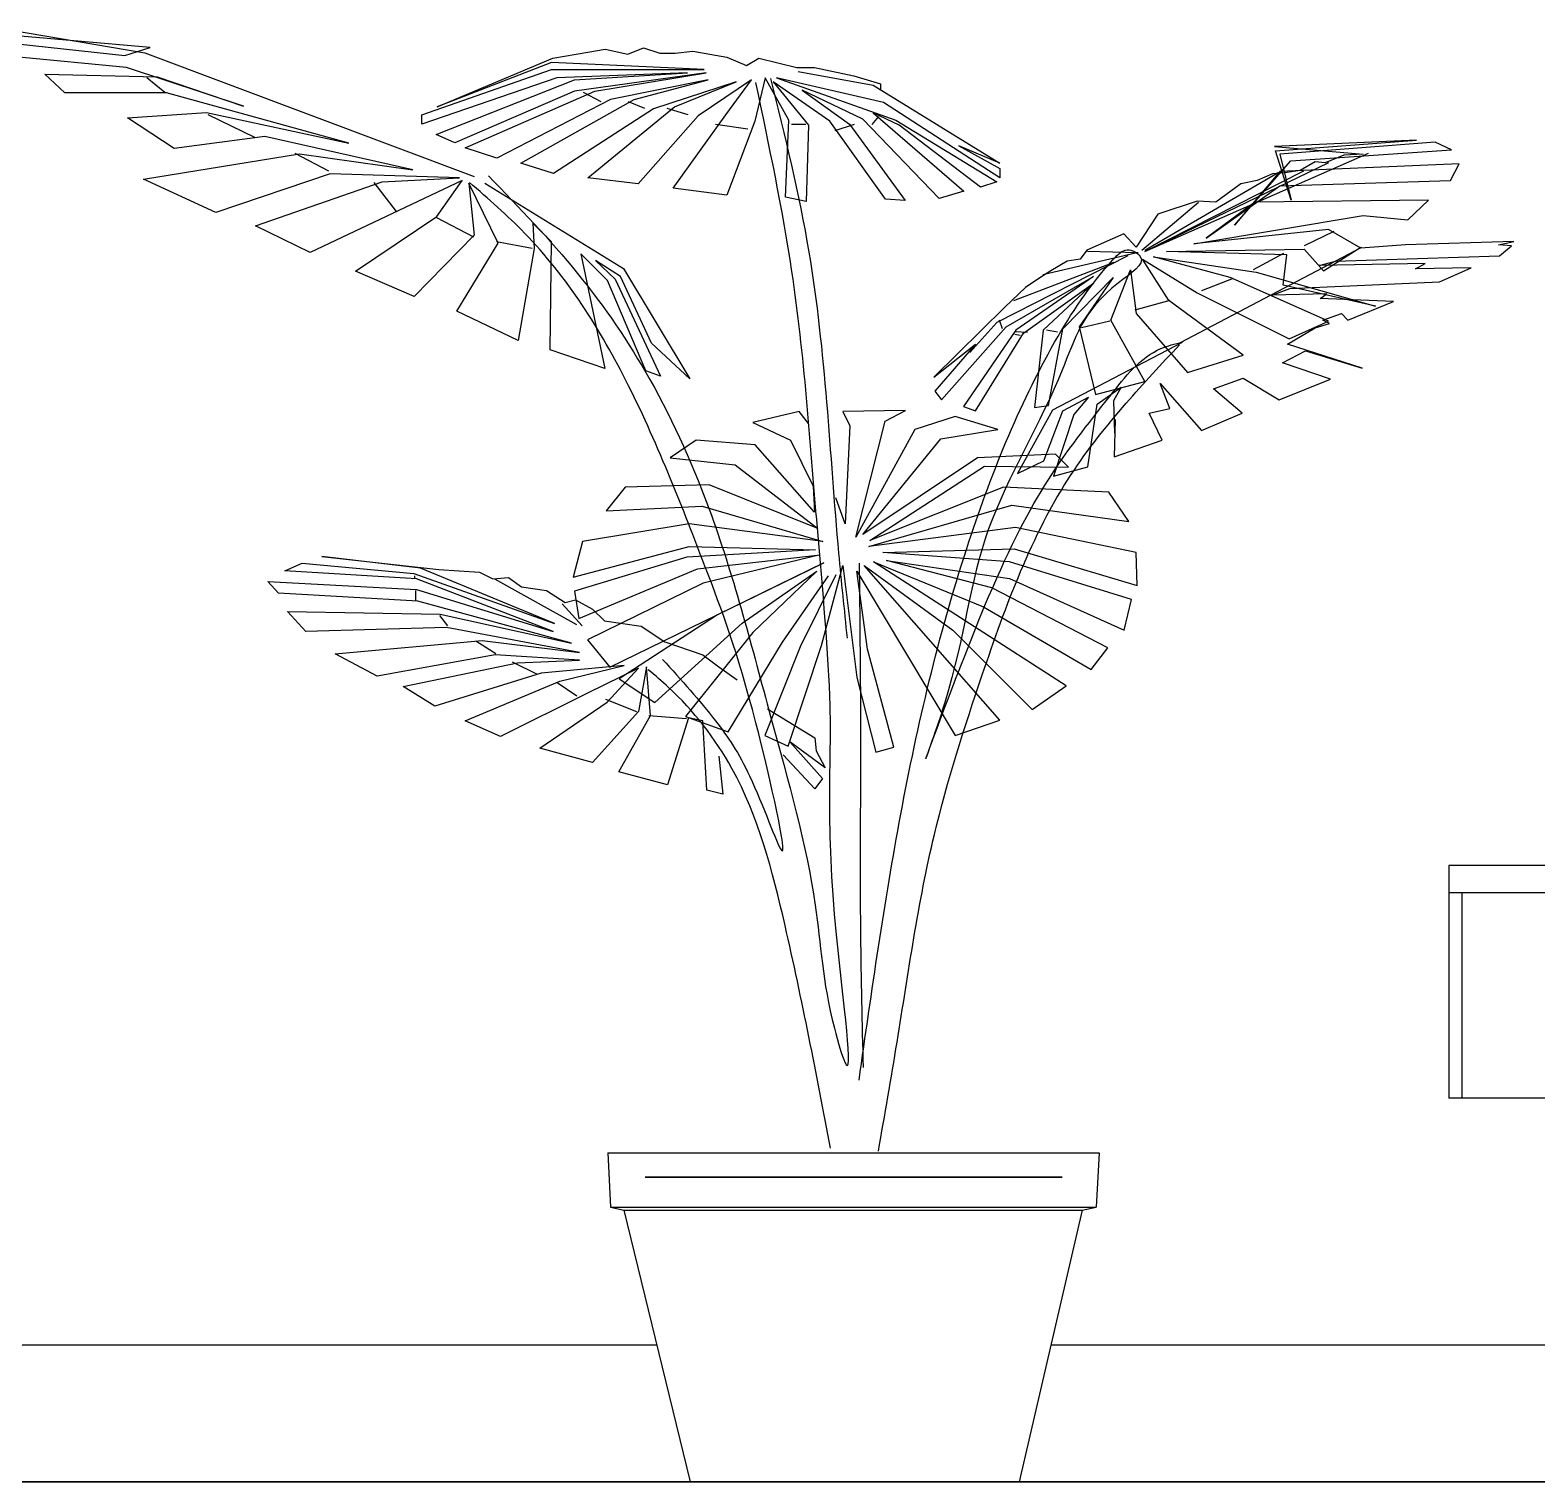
# Model space of a CAD drawing. Header units: inches. Extents: x 11.2 to 54.2, y 16.2 to 41.
# Drawn here: x 34.017 to 35.117, y 17.104 to 18.164 of the extents above; entities that cross this region are included whole.
import ezdxf

# ---------------------------------------------------------------- set-up
doc = ezdxf.new("R2010")
doc.units = ezdxf.units.IN
doc.header["$MEASUREMENT"] = 0
for name, color, linetype in [('02', 2, 'Continuous'), ('1', 1, 'Continuous'), ('4', 4, 'Continuous'), ('8', 8, 'Continuous')]:
    doc.layers.add(name, color=color, linetype=linetype)

msp = doc.modelspace()

# ---------------------------------------------------------------- hatches: boundary and pattern name
at = {"layer": '8'}
h = msp.add_hatch(dxfattribs=at)
h.set_pattern_fill('PLAST', color=256, scale=0.02, angle=90, style=0)
h.set_pattern_definition([(90, (53.0959, 65.49708), (-0.127, 8e-18), []), (90, (53.08002, 65.49708), (-0.127, 8e-18), []), (90, (53.06415, 65.49708), (-0.127, 8e-18), [])])
h.paths.add_polyline_path([(35.0522, 17.5339), (35.0522, 17.3839), (35.6522, 17.3839), (35.6522, 17.5339)])

# ---------------------------------------------------------------- linework, layer by layer
at = {"layer": '02'}
for p, q in [((34.0032, 18.1636, -0.8191), (34.1006, 18.1471, -0.8191)), ((34.1043, 18.151, -0.8191), (34.0041, 18.1597, -0.8191)), ((33.9963, 18.1549, -0.8191), (34.086, 18.1451, -0.8191)), ((34.086, 18.1451, -0.8191), (34.1043, 18.151, -0.8191)), ((34.1006, 18.1471, -0.8191), (34.3409, 18.0567, -0.8191)), ((34.3982, 18.1431, -0.8191), (34.4238, 18.1476, -0.8191)), ((34.4238, 18.1476, -0.8191), (34.4366, 18.1498, -0.8191)), ((34.4366, 18.1498, -0.8191), (34.4531, 18.1461, -0.8191)), ((34.4531, 18.1461, -0.8191), (34.4644, 18.1506, -0.8191)), ((34.4644, 18.1506, -0.8191), (34.4764, 18.1468, -0.8191)), ((34.4877, 18.1468, -0.8191), (34.5005, 18.1483, -0.8191)), ((34.5005, 18.1483, -0.8191), (34.5253, 18.1438, -0.8191)), ((34.087, 18.1364, -0.8191), (34.0061, 18.1442, -0.8191)), ((34.1726, 18.1082, -0.8191), (34.087, 18.1364, -0.8191)), ((34.3139, 18.1077, -0.8191), (34.3982, 18.1431, -0.8191)), ((34.3974, 18.1401, -0.8191), (34.3139, 18.1077, -0.8191)), ((34.5088, 18.1348, -0.8191), (34.3974, 18.1401, -0.8191)), ((34.4764, 18.1468, -0.8191), (34.4877, 18.1468, -0.8191)), ((34.5253, 18.1438, -0.8191), (34.5396, 18.1378, -0.8191)), ((34.5396, 18.1378, -0.8191), (34.5487, 18.1431, -0.8191)), ((34.5487, 18.1431, -0.8191), (34.5765, 18.1363, -0.8191)), ((34.5765, 18.1363, -0.8191), (34.5893, 18.1363, -0.8191)), ((34.5893, 18.1363, -0.8191), (34.6179, 18.1303, -0.8191)), ((34.0275, 18.1315, -0.8191), (34.1094, 18.1296, -0.8191)), ((34.0421, 18.1179, -0.8191), (34.0275, 18.1315, -0.8191)), ((34.115, 18.1182, -0.8191), (34.102, 18.1288, -0.8191)), ((34.1094, 18.1296, -0.8191), (34.1726, 18.1082, -0.8191)), ((34.3026, 18.1017, -0.8191), (34.3974, 18.1348, -0.8191)), ((34.4012, 18.1288, -0.8191), (34.3026, 18.0949, -0.8191)), ((34.3132, 18.0874, -0.8191), (34.414, 18.1273, -0.8191)), ((34.3974, 18.1348, -0.8191), (34.5088, 18.1348, -0.8191)), ((34.4967, 18.1325, -0.8191), (34.4012, 18.1288, -0.8191)), ((34.414, 18.1273, -0.8191), (34.4967, 18.1325, -0.8191)), ((34.5103, 18.1325, -0.8191), (34.414, 18.119, -0.8191)), ((34.429, 18.119, -0.8191), (34.5103, 18.1325, -0.8191)), ((34.5118, 18.1273, -0.8191), (34.4403, 18.113, -0.8191)), ((34.4576, 18.113, -0.8191), (34.5118, 18.1273, -0.8191)), ((34.5321, 18.1258, -0.8191), (34.4719, 18.1062, -0.8191)), ((34.487, 18.1077, -0.8191), (34.5321, 18.1258, -0.8191)), ((34.5434, 18.1273, -0.8191), (34.5043, 18.101, -0.8191)), ((34.5246, 18.1017, -0.8191), (34.5434, 18.1273, -0.8191)), ((34.5532, 18.1288, -0.8191), (34.5457, 18.0972, -0.8191)), ((34.5705, 18.098, -0.8191), (34.5532, 18.1288, -0.8191)), ((34.5592, 18.1258, -0.8191), (34.5848, 18.0942, -0.8191)), ((34.6006, 18.0972, -0.8191), (34.5592, 18.1258, -0.8191)), ((34.5615, 18.1288, -0.8191), (34.6487, 18.098, -0.8191)), ((34.6397, 18.1107, -0.8191), (34.5615, 18.1288, -0.8191)), ((34.5773, 18.1333, -0.8191), (34.6322, 18.1235, -0.8191)), ((34.6179, 18.1303, -0.8191), (34.6375, 18.1243, -0.8191)), ((34.1162, 18.1179, -0.8191), (34.0421, 18.1179, -0.8191)), ((34.2494, 18.081, -0.8191), (34.1162, 18.1179, -0.8191)), ((34.414, 18.119, -0.8191), (34.3267, 18.0814, -0.8191)), ((34.3342, 18.0777, -0.8191), (34.429, 18.119, -0.8191)), ((34.4336, 18.1112, -0.8191), (34.4207, 18.1182, -0.8191)), ((34.5803, 18.1198, -0.8191), (34.6149, 18.0949, -0.8191)), ((34.6247, 18.0987, -0.8191), (34.5803, 18.1198, -0.8191)), ((34.6322, 18.1235, -0.8191), (34.7247, 18.0664, -0.8191)), ((34.6375, 18.1243, -0.8191), (34.6375, 18.1198, -0.8191)), ((34.0878, 18.0995, -0.8191), (34.1454, 18.1034, -0.8191)), ((34.1454, 18.1034, -0.8191), (34.2494, 18.081, -0.8191)), ((34.4403, 18.113, -0.8191), (34.3575, 18.0701, -0.8191)), ((34.3749, 18.0664, -0.8191), (34.4576, 18.113, -0.8191)), ((34.4719, 18.1062, -0.8191), (34.3989, 18.0589, -0.8191)), ((34.4238, 18.0558, -0.8191), (34.487, 18.1077, -0.8191)), ((34.4654, 18.1065, -0.8191), (34.4536, 18.1112, -0.8191)), ((34.4971, 18.1018, -0.8191), (34.4818, 18.1065, -0.8191)), ((34.6322, 18.1032, -0.8191), (34.6984, 18.0461, -0.8191)), ((34.651, 18.0942, -0.8191), (34.6322, 18.1032, -0.8191)), ((34.7247, 18.0558, -0.8191), (34.6397, 18.1107, -0.8191)), ((34.1218, 18.0771, -0.8191), (34.0878, 18.0995, -0.8191)), ((34.1808, 18.0853, -0.8191), (34.1467, 18.1018, -0.8191)), ((34.3026, 18.0949, -0.8191), (34.3026, 18.1017, -0.8191)), ((34.5043, 18.101, -0.8191), (34.4606, 18.0513, -0.8191)), ((34.4862, 18.0483, -0.8191), (34.5246, 18.1017, -0.8191)), ((34.5406, 18.0912, -0.8191), (34.5171, 18.0947, -0.8191)), ((34.5457, 18.0972, -0.8191), (34.5253, 18.0431, -0.8191)), ((34.5682, 18.0416, -0.8191), (34.5705, 18.098, -0.8191)), ((34.583, 18.0947, -0.8191), (34.5724, 18.0947, -0.8191)), ((34.5848, 18.0942, -0.8191), (34.5833, 18.0386, -0.8191)), ((34.6412, 18.0401, -0.8191), (34.6006, 18.0972, -0.8191)), ((34.6183, 18.0947, -0.8191), (34.6041, 18.09, -0.8191)), ((34.6149, 18.0949, -0.8191), (34.6555, 18.0393, -0.8191)), ((34.6803, 18.0408, -0.8191), (34.6247, 18.0987, -0.8191)), ((34.6359, 18.1006, -0.8191), (34.6312, 18.0947, -0.8191)), ((34.6487, 18.098, -0.8191), (34.7225, 18.0528, -0.8191)), ((34.7104, 18.0491, -0.8191), (34.651, 18.0942, -0.8191)), ((34.1882, 18.0859, -0.8191), (34.1218, 18.0771, -0.8191)), ((34.2961, 18.0616, -0.8191), (34.1882, 18.0859, -0.8191)), ((34.3267, 18.0814, -0.8191), (34.3132, 18.0874, -0.8191)), ((35.0287, 18.0834, -0.8191), (34.925, 18.0786, -0.8191)), ((34.9258, 18.0754, -0.8191), (35.0287, 18.0834, -0.8191)), ((35.0423, 18.0818, -0.8191), (34.929, 18.0731, -0.8191)), ((35.0543, 18.0762, -0.8191), (35.0423, 18.0818, -0.8191)), ((34.0996, 18.0548, -0.8191), (34.2134, 18.0732, -0.8191)), ((34.2349, 18.0607, -0.8191), (34.2102, 18.0736, -0.8191)), ((34.2134, 18.0732, -0.8191), (34.2961, 18.0616, -0.8191)), ((34.3575, 18.0701, -0.8191), (34.3342, 18.0777, -0.8191)), ((34.6946, 18.0792, -0.8191), (34.7247, 18.0626, -0.8191)), ((34.7247, 18.0664, -0.8191), (34.6946, 18.0792, -0.8191)), ((34.8304, 18.002, -0.8191), (34.9938, 18.0738, -0.8191)), ((34.925, 18.0786, -0.8191), (34.9899, 18.0731, -0.8191)), ((34.9373, 18.0396, -0.8191), (34.9258, 18.0754, -0.8191)), ((34.929, 18.0731, -0.8191), (34.9373, 18.0396, -0.8191)), ((34.937, 18.0683, -0.8191), (35.0543, 18.0762, -0.8191)), ((34.9756, 18.0723, -0.8191), (34.962, 18.0667, -0.8191)), ((34.9899, 18.0731, -0.8191), (34.9756, 18.0723, -0.8191)), ((34.3989, 18.0589, -0.8191), (34.3749, 18.0664, -0.8191)), ((34.7247, 18.0626, -0.8191), (34.7247, 18.0558, -0.8191)), ((34.8304, 18.002, -0.8191), (34.9648, 18.0671, -0.8191)), ((34.8304, 18.0029, -0.8191), (34.9277, 18.0596, -0.8191)), ((34.8313, 18.0025, -0.8191), (34.9465, 18.0609, -0.8191)), ((34.8958, 18.0212, -0.8191), (34.937, 18.0683, -0.8191)), ((34.929, 18.0603, -0.8191), (34.8958, 18.0212, -0.8191)), ((34.9325, 18.0595, -0.8191), (34.9237, 18.0587, -0.8191)), ((35.0598, 18.0659, -0.8191), (34.929, 18.0603, -0.8191)), ((34.9437, 18.0611, -0.8191), (34.9325, 18.0595, -0.8191)), ((34.9548, 18.0675, -0.8191), (34.9437, 18.0611, -0.8191)), ((34.962, 18.0667, -0.8191), (34.9548, 18.0675, -0.8191)), ((35.0535, 18.0539, -0.8191), (35.0598, 18.0659, -0.8191)), ((34.1522, 18.0305, -0.8191), (34.0996, 18.0548, -0.8191)), ((34.2358, 18.0586, -0.8191), (34.1522, 18.0305, -0.8191)), ((34.1813, 18.0207, -0.8191), (34.2737, 18.0528, -0.8191)), ((34.3321, 18.0538, -0.8191), (34.2212, 18.0013, -0.8191)), ((34.3302, 18.0557, -0.8191), (34.2358, 18.0586, -0.8191)), ((34.2843, 18.0313, -0.8191), (34.2678, 18.0524, -0.8191)), ((34.2737, 18.0528, -0.8191), (34.3302, 18.0557, -0.8191)), ((34.3136, 18.0275, -0.8191), (34.3321, 18.0538, -0.8191)), ((34.337, 18.0518, -0.8191), (34.3409, 18.0139, -0.8191)), ((34.3584, 18.0081, -0.8191), (34.337, 18.0518, -0.8191)), ((34.3486, 18.0518, -0.8191), (34.4498, 17.9896, -0.8191)), ((34.4606, 18.0513, -0.8191), (34.4238, 18.0558, -0.8191)), ((34.5253, 18.0431, -0.8191), (34.4862, 18.0483, -0.8191)), ((34.7225, 18.0528, -0.8191), (34.7104, 18.0491, -0.8191)), ((34.8751, 18.0117, -0.8191), (34.929, 18.0499, -0.8191)), ((34.9006, 18.0515, -0.8191), (34.8822, 18.038, -0.8191)), ((34.9125, 18.0539, -0.8191), (34.9006, 18.0515, -0.8191)), ((34.9237, 18.0587, -0.8191), (34.9125, 18.0539, -0.8191)), ((34.929, 18.0499, -0.8191), (35.0535, 18.0539, -0.8191)), ((34.5833, 18.0386, -0.8191), (34.5682, 18.0416, -0.8191)), ((34.6555, 18.0393, -0.8191), (34.6412, 18.0401, -0.8191)), ((34.6984, 18.0461, -0.8191), (34.6803, 18.0408, -0.8191)), ((34.8282, 18.0029, -0.8191), (34.8697, 18.0381, -0.8191)), ((34.8687, 18.0388, -0.8191), (34.84, 18.0292, -0.8191)), ((34.8822, 18.038, -0.8191), (34.8687, 18.0388, -0.8191)), ((34.9107, 18.038, -0.8191), (34.8751, 18.0117, -0.8191)), ((35.0375, 18.0396, -0.8191), (34.9107, 18.038, -0.8191)), ((35.0223, 18.0252, -0.8191), (35.0375, 18.0396, -0.8191)), ((34.2543, 17.9877, -0.8191), (34.3136, 18.0275, -0.8191)), ((34.3407, 18.0125, -0.8191), (34.3137, 18.0266, -0.8191)), ((34.84, 18.0292, -0.8191), (34.824, 18.0053, -0.8191)), ((34.8663, 18.0077, -0.8191), (34.9899, 18.0284, -0.8191)), ((34.9899, 18.0284, -0.8191), (35.0223, 18.0252, -0.8191)), ((34.2212, 18.0013, -0.8191), (34.1813, 18.0207, -0.8191)), ((34.3836, 18.0227, -0.8191), (34.3846, 18.0042, -0.8191)), ((34.3973, 18.0091, -0.8191), (34.3836, 18.0227, -0.8191)), ((34.9644, 18.018, -0.8191), (34.8663, 18.0077, -0.8191)), ((34.9684, 18.0165, -0.8191), (34.9468, 18.0061, -0.8191)), ((34.988, 18.0045, -0.8191), (34.9644, 18.018, -0.8191)), ((34.3409, 18.0139, -0.8191), (34.2971, 17.9692, -0.8191)), ((34.3282, 17.9585, -0.8191), (34.3584, 18.0081, -0.8191)), ((34.3831, 18.0043, -0.8191), (34.3572, 18.009, -0.8191)), ((34.3846, 18.0042, -0.8191), (34.3729, 17.9371, -0.8191)), ((34.3963, 17.9303, -0.8191), (34.3973, 18.0091, -0.8191)), ((34.8152, 18.0149, -0.8191), (34.7881, 18.0029, -0.8191)), ((34.824, 18.0053, -0.8191), (34.8152, 18.0149, -0.8191)), ((34.8565, 17.9357, -0.8191), (34.9887, 18.0052, -0.8191)), ((34.9609, 17.9878, -0.8191), (34.988, 18.0053, -0.8191)), ((35.0208, 18.0069, -0.8191), (34.988, 18.0045, -0.8191)), ((35.0997, 18.0093, -0.8191), (35.0208, 18.0069, -0.8191)), ((35.0886, 18.0069, -0.8191), (35.0997, 18.0093, -0.8191)), ((35.0981, 18.0061, -0.8191), (35.0886, 18.0069, -0.8191)), ((35.0894, 17.9989, -0.8191), (35.0981, 18.0061, -0.8191)), ((34.4187, 18.0003, -0.8191), (34.4362, 17.9167, -0.8191)), ((34.4381, 17.9809, -0.8191), (34.4187, 18.0003, -0.8191)), ((34.4294, 17.9955, -0.8191), (34.4439, 17.9819, -0.8191)), ((34.4478, 17.9838, -0.8191), (34.4294, 17.9955, -0.8191)), ((34.8179, 17.9989, -0.8191), (34.7224, 17.9503, -0.8191)), ((34.8077, 17.994, -0.8191), (34.7345, 17.9659, -0.8191)), ((34.8237, 18.0007, -0.8191), (34.7559, 17.9851, -0.8191)), ((34.7737, 17.9949, -0.8191), (34.7618, 17.9878, -0.8191)), ((34.7833, 17.9965, -0.8191), (34.7737, 17.9949, -0.8191)), ((34.7881, 18.0029, -0.8191), (34.7833, 17.9965, -0.8191)), ((34.8255, 18.0011, -0.8191), (34.7885, 18.002, -0.8191)), ((34.8288, 17.9965, -0.8191), (34.8687, 17.9718, -0.8191)), ((34.8479, 17.9662, -0.8191), (34.8288, 17.9965, -0.8191)), ((34.8368, 17.9981, -0.8191), (34.9117, 17.987, -0.8191)), ((34.8926, 17.983, -0.8191), (34.8368, 17.9981, -0.8191)), ((34.8463, 18.0021, -0.8191), (34.9468, 18.0037, -0.8191)), ((34.9341, 17.9997, -0.8191), (34.8463, 18.0021, -0.8191)), ((34.9317, 18.0005, -0.8191), (34.9094, 17.9886, -0.8191)), ((34.9314, 17.9774, -0.8191), (34.9341, 17.9997, -0.8191)), ((34.9468, 18.0037, -0.8191), (34.9609, 17.9878, -0.8191)), ((34.9577, 17.9917, -0.8191), (34.9697, 17.9949, -0.8191)), ((35.0351, 17.9933, -0.8191), (34.9577, 17.9917, -0.8191)), ((34.9697, 17.9949, -0.8191), (35.0894, 17.9989, -0.8191)), ((35.0279, 17.9893, -0.8191), (35.0351, 17.9933, -0.8191)), ((34.2971, 17.9692, -0.8191), (34.2543, 17.9877, -0.8191)), ((34.4702, 17.9352, -0.8191), (34.4478, 17.9838, -0.8191)), ((34.4498, 17.9896, -0.8191), (34.4984, 17.909, -0.8191)), ((34.7291, 17.9471, -0.8191), (34.7929, 17.9838, -0.8191)), ((34.7929, 17.9838, -0.8191), (34.7363, 17.9447, -0.8191)), ((34.753, 17.9822, -0.8191), (34.7434, 17.9758, -0.8191)), ((34.7618, 17.9878, -0.8191), (34.753, 17.9822, -0.8191)), ((34.7706, 17.9455, -0.8191), (34.8073, 17.983, -0.8191)), ((34.8073, 17.983, -0.8191), (34.7825, 17.9471, -0.8191)), ((34.8057, 17.9519, -0.8191), (34.82, 17.9886, -0.8191)), ((34.82, 17.9886, -0.8191), (34.824, 17.9567, -0.8191)), ((34.895, 17.9822, -0.8191), (34.8719, 17.9734, -0.8191)), ((34.9644, 17.9511, -0.8191), (34.8926, 17.983, -0.8191)), ((34.9117, 17.987, -0.8191), (34.9987, 17.9622, -0.8191)), ((35.0686, 17.9901, -0.8191), (35.0279, 17.9893, -0.8191)), ((35.0455, 17.9798, -0.8191), (35.0686, 17.9901, -0.8191)), ((34.4663, 17.9148, -0.8191), (34.4381, 17.9809, -0.8191)), ((34.4439, 17.9819, -0.8191), (34.477, 17.9109, -0.8191)), ((34.7434, 17.9758, -0.8191), (34.7283, 17.9614, -0.8191)), ((34.7418, 17.9423, -0.8191), (34.7929, 17.979, -0.8191)), ((34.7929, 17.979, -0.8191), (34.7562, 17.9447, -0.8191)), ((34.8687, 17.9718, -0.8191), (34.9357, 17.9383, -0.8191)), ((34.9234, 17.9702, -0.8191), (34.9362, 17.975, -0.8191)), ((34.9633, 17.971, -0.8191), (34.9234, 17.9702, -0.8191)), ((34.9987, 17.9622, -0.8191), (34.9314, 17.9774, -0.8191)), ((34.9362, 17.975, -0.8191), (35.0455, 17.9798, -0.8191)), ((34.9585, 17.9678, -0.8191), (34.9633, 17.971, -0.8191)), ((34.7283, 17.9614, -0.8191), (34.6764, 17.9104, -0.8191)), ((34.8487, 17.9662, -0.8191), (34.8232, 17.9591, -0.8191)), ((34.9022, 17.9264, -0.8191), (34.8479, 17.9662, -0.8191)), ((35.012, 17.9654, -0.8191), (34.9585, 17.9678, -0.8191)), ((34.9785, 17.9519, -0.8191), (35.012, 17.9654, -0.8191)), ((34.3729, 17.9371, -0.8191), (34.3282, 17.9585, -0.8191)), ((34.7224, 17.9503, -0.8191), (34.7028, 17.9284, -0.8191)), ((34.7242, 17.9521, -0.8191), (34.7264, 17.9458, -0.8191)), ((34.8049, 17.9511, -0.8191), (34.7841, 17.9463, -0.8191)), ((34.8304, 17.9072, -0.8191), (34.8057, 17.9519, -0.8191)), ((34.824, 17.9567, -0.8191), (34.8615, 17.9136, -0.8191)), ((34.9357, 17.9383, -0.8191), (34.9644, 17.9511, -0.8191)), ((34.9548, 17.9463, -0.8191), (34.9652, 17.9495, -0.8191)), ((34.9604, 17.9519, -0.8191), (34.974, 17.9567, -0.8191)), ((34.9652, 17.9495, -0.8191), (34.9604, 17.9519, -0.8191)), ((34.974, 17.9567, -0.8191), (34.9785, 17.9519, -0.8191)), ((34.682, 17.8937, -0.8191), (34.7291, 17.9471, -0.8191)), ((34.7363, 17.9447, -0.8191), (34.698, 17.8889, -0.8191)), ((34.7067, 17.8857, -0.8191), (34.7418, 17.9423, -0.8191)), ((34.7394, 17.9407, -0.8191), (34.7355, 17.9415, -0.8191)), ((34.7358, 17.9436, -0.8191), (34.7447, 17.9431, -0.8191)), ((34.7562, 17.9447, -0.8191), (34.7498, 17.8881, -0.8191)), ((34.7666, 17.9431, -0.8191), (34.7586, 17.9447, -0.8191)), ((34.7602, 17.8897, -0.8191), (34.7706, 17.9455, -0.8191)), ((34.7825, 17.9471, -0.8191), (34.7945, 17.8977, -0.8191)), ((34.9346, 17.9343, -0.8191), (34.9548, 17.9463, -0.8191)), ((34.4362, 17.9167, -0.8191), (34.3963, 17.9303, -0.8191)), ((34.4984, 17.909, -0.8191), (34.4702, 17.9352, -0.8191)), ((34.6764, 17.9104, -0.8191), (34.7067, 17.9343, -0.8191)), ((34.7067, 17.9343, -0.8191), (34.6772, 17.9001, -0.8191)), ((34.8577, 17.9357, -0.8191), (34.7631, 17.8862, -0.8191)), ((34.9309, 17.9208, -0.8191), (34.9476, 17.9296, -0.8191)), ((34.9891, 17.9168, -0.8191), (34.9346, 17.9343, -0.8191)), ((34.9476, 17.9296, -0.8191), (34.9891, 17.9168, -0.8191)), ((34.8615, 17.9136, -0.8191), (34.9022, 17.9264, -0.8191)), ((34.966, 17.9088, -0.8191), (34.9309, 17.9208, -0.8191)), ((34.477, 17.9109, -0.8191), (34.4663, 17.9148, -0.8191)), ((34.7945, 17.8977, -0.8191), (34.8304, 17.9072, -0.8191)), ((34.8416, 17.9056, -0.8191), (34.8719, 17.8714, -0.8191)), ((34.8487, 17.8873, -0.8191), (34.8416, 17.9056, -0.8191)), ((34.8806, 17.9017, -0.8191), (34.9022, 17.9096, -0.8191)), ((34.9022, 17.9096, -0.8191), (34.9285, 17.8937, -0.8191)), ((34.9285, 17.8937, -0.8191), (34.966, 17.9088, -0.8191)), ((34.6772, 17.9001, -0.8191), (34.682, 17.8937, -0.8191)), ((34.7706, 17.8856, -0.8191), (34.7894, 17.8956, -0.8191)), ((34.7894, 17.8956, -0.8191), (34.7787, 17.8831, -0.8191)), ((34.7957, 17.8906, -0.8191), (34.8132, 17.9031, -0.8191)), ((34.8132, 17.9031, -0.8191), (34.8076, 17.8931, -0.8191)), ((34.9014, 17.8841, -0.8191), (34.8806, 17.9017, -0.8191)), ((34.578, 17.8851, -0.8191), (34.5443, 17.8773, -0.8191)), ((34.5849, 17.8765, -0.8191), (34.578, 17.8851, -0.8191)), ((34.6557, 17.8859, -0.8191), (34.6099, 17.8851, -0.8191)), ((34.6099, 17.8851, -0.8191), (34.6151, 17.8747, -0.8191)), ((34.641, 17.8782, -0.8191), (34.6557, 17.8859, -0.8191)), ((34.698, 17.8889, -0.8191), (34.7067, 17.8857, -0.8191)), ((34.7631, 17.8862, -0.8191), (34.7374, 17.8399, -0.8191)), ((34.7498, 17.8881, -0.8191), (34.7602, 17.8897, -0.8191)), ((34.7568, 17.8493, -0.8191), (34.7706, 17.8856, -0.8191)), ((34.7787, 17.8831, -0.8191), (34.7637, 17.838, -0.8191)), ((34.7888, 17.8449, -0.8191), (34.7957, 17.8906, -0.8191)), ((34.8076, 17.8931, -0.8191), (34.8082, 17.8693, -0.8191)), ((34.8336, 17.8841, -0.8191), (34.8487, 17.8873, -0.8191)), ((34.8431, 17.8642, -0.8191), (34.8336, 17.8841, -0.8191)), ((34.8719, 17.8714, -0.8191), (34.9014, 17.8841, -0.8191)), ((34.5443, 17.8773, -0.8191), (34.5719, 17.8644, -0.8191)), ((34.6151, 17.8747, -0.8191), (34.6117, 17.8031, -0.8191)), ((34.6194, 17.7936, -0.8191), (34.641, 17.8782, -0.8191)), ((34.6626, 17.8721, -0.8191), (34.6194, 17.7936, -0.8191)), ((34.6919, 17.8816, -0.8191), (34.6626, 17.8721, -0.8191)), ((34.6816, 17.8652, -0.8191), (34.723, 17.8721, -0.8191)), ((34.723, 17.8721, -0.8191), (34.6919, 17.8816, -0.8191)), ((34.8088, 17.8793, -0.8191), (34.808, 17.8522, -0.8191)), ((34.5029, 17.8644, -0.8191), (34.4839, 17.8514, -0.8191)), ((34.5461, 17.8609, -0.8191), (34.5029, 17.8644, -0.8191)), ((34.5892, 17.8118, -0.8191), (34.5461, 17.8609, -0.8191)), ((34.5719, 17.8644, -0.8191), (34.5883, 17.8307, -0.8191)), ((34.6246, 17.7954, -0.8191), (34.6816, 17.8652, -0.8191)), ((34.808, 17.8522, -0.8191), (34.8431, 17.8642, -0.8191)), ((34.4839, 17.8514, -0.8191), (34.5314, 17.8463, -0.8191)), ((34.7083, 17.8514, -0.8191), (34.6246, 17.7954, -0.8191)), ((34.7653, 17.854, -0.8191), (34.7083, 17.8514, -0.8191)), ((34.7748, 17.8445, -0.8191), (34.7653, 17.854, -0.8191)), ((34.5314, 17.8463, -0.8191), (34.5918, 17.7997, -0.8191)), ((34.6298, 17.7911, -0.8191), (34.7135, 17.8454, -0.8191)), ((34.7135, 17.8454, -0.8191), (34.7748, 17.8445, -0.8191)), ((34.7374, 17.8399, -0.8191), (34.7568, 17.8493, -0.8191)), ((34.7637, 17.838, -0.8191), (34.7888, 17.8449, -0.8191)), ((34.4511, 17.8299, -0.8191), (34.4373, 17.8126, -0.8191)), ((34.5124, 17.8316, -0.8191), (34.4511, 17.8299, -0.8191)), ((34.5918, 17.7997, -0.8191), (34.5124, 17.8316, -0.8191)), ((34.5883, 17.8307, -0.8191), (34.5892, 17.8118, -0.8191)), ((34.7273, 17.8299, -0.8191), (34.6298, 17.7911, -0.8191)), ((34.8042, 17.8264, -0.8191), (34.7273, 17.8299, -0.8191)), ((34.6117, 17.8031, -0.8191), (34.6048, 17.8221, -0.8191)), ((34.8188, 17.8049, -0.8191), (34.8042, 17.8264, -0.8191)), ((34.4373, 17.8126, -0.8191), (34.5072, 17.8161, -0.8191)), ((34.5072, 17.8161, -0.8191), (34.5953, 17.7902, -0.8191)), ((34.6289, 17.7867, -0.8191), (34.7334, 17.8169, -0.8191)), ((34.7334, 17.8169, -0.8191), (34.8188, 17.8049, -0.8191)), ((34.4977, 17.8031, -0.8191), (34.42, 17.7902, -0.8191)), ((34.5953, 17.7902, -0.8191), (34.4977, 17.8031, -0.8191)), ((34.736, 17.8005, -0.8191), (34.6289, 17.7867, -0.8191)), ((34.824, 17.7824, -0.8191), (34.736, 17.8005, -0.8191)), ((34.42, 17.7902, -0.8191), (34.4131, 17.7643, -0.8191)), ((34.4131, 17.7643, -0.8191), (34.4977, 17.7867, -0.8191)), ((34.5901, 17.7842, -0.8191), (34.496, 17.779, -0.8191)), ((34.4977, 17.7867, -0.8191), (34.5901, 17.7842, -0.8191)), ((34.6393, 17.7824, -0.8191), (34.7351, 17.785, -0.8191)), ((34.7351, 17.785, -0.8191), (34.8249, 17.7583, -0.8191)), ((34.2028, 17.7689, -0.8191), (34.2153, 17.7746, -0.8191)), ((34.2153, 17.7746, -0.8191), (34.2968, 17.7669, -0.8191)), ((34.2297, 17.7794, -0.8191), (34.3151, 17.7698, -0.8191)), ((34.3016, 17.7708, -0.8191), (34.2297, 17.7794, -0.8191)), ((34.496, 17.779, -0.8191), (34.414, 17.754, -0.8191)), ((34.4399, 17.6987, -0.8191), (34.5961, 17.7747, -0.8191)), ((34.5038, 17.7703, -0.8191), (34.5935, 17.7807, -0.8191)), ((34.5935, 17.7807, -0.8191), (34.5081, 17.76, -0.8191)), ((34.5961, 17.7747, -0.8191), (34.5184, 17.7367, -0.8191)), ((34.7731, 17.6849, -0.8191), (34.6324, 17.7755, -0.8191)), ((34.6324, 17.7755, -0.8191), (34.7127, 17.7427, -0.8191)), ((34.7316, 17.7755, -0.8191), (34.6393, 17.7824, -0.8191)), ((34.6419, 17.7764, -0.8191), (34.7316, 17.7634, -0.8191)), ((34.7187, 17.7565, -0.8191), (34.6419, 17.7764, -0.8191)), ((34.8206, 17.7479, -0.8191), (34.7316, 17.7755, -0.8191)), ((34.8249, 17.7583, -0.8191), (34.824, 17.7824, -0.8191)), ((34.2987, 17.7631, -0.8191), (34.2028, 17.7689, -0.8191)), ((34.2968, 17.7669, -0.8191), (34.3995, 17.7305, -0.8191)), ((34.2975, 17.7637, -0.8191), (34.2975, 17.7652, -0.8191)), ((34.3985, 17.7247, -0.8191), (34.2987, 17.7631, -0.8191)), ((34.3995, 17.7305, -0.8191), (34.3016, 17.7708, -0.8191)), ((34.3151, 17.7698, -0.8191), (34.3448, 17.7679, -0.8191)), ((34.3448, 17.7679, -0.8191), (34.3544, 17.7631, -0.8191)), ((34.3544, 17.7631, -0.8191), (34.3659, 17.7641, -0.8191)), ((34.4158, 17.7296, -0.8191), (34.3559, 17.7629, -0.8191)), ((34.3659, 17.7641, -0.8191), (34.3755, 17.7573, -0.8191)), ((34.4174, 17.7341, -0.8191), (34.5038, 17.7703, -0.8191)), ((34.5366, 17.7307, -0.8191), (34.5909, 17.7686, -0.8191)), ((34.5909, 17.7686, -0.8191), (34.5443, 17.7238, -0.8191)), ((34.5659, 17.7169, -0.8191), (34.5996, 17.7652, -0.8191)), ((34.6048, 17.766, -0.8191), (34.5789, 17.7134, -0.8191)), ((34.5944, 17.7143, -0.8191), (34.6099, 17.7729, -0.8191)), ((34.6099, 17.7729, -0.8191), (34.6203, 17.691, -0.8191)), ((34.6203, 17.7686, -0.8191), (34.6919, 17.6487, -0.8191)), ((34.6281, 17.7117, -0.8191), (34.6203, 17.7686, -0.8191)), ((34.7247, 17.6599, -0.8191), (34.6255, 17.7729, -0.8191)), ((34.6255, 17.7729, -0.8191), (34.6902, 17.7255, -0.8191)), ((34.7316, 17.7634, -0.8191), (34.8154, 17.7255, -0.8191)), ((34.1903, 17.7612, -0.8191), (34.2987, 17.7554, -0.8191)), ((34.198, 17.7526, -0.8191), (34.1903, 17.7612, -0.8191)), ((34.2997, 17.7468, -0.8191), (34.198, 17.7526, -0.8191)), ((34.2982, 17.747, -0.8191), (34.2982, 17.7546, -0.8191)), ((34.2987, 17.7554, -0.8191), (34.3985, 17.7247, -0.8191)), ((34.3755, 17.7573, -0.8191), (34.3937, 17.7545, -0.8191)), ((34.3937, 17.7545, -0.8191), (34.4072, 17.7458, -0.8191)), ((34.414, 17.754, -0.8191), (34.4174, 17.7341, -0.8191)), ((34.5081, 17.76, -0.8191), (34.4235, 17.7186, -0.8191)), ((34.8033, 17.7126, -0.8191), (34.7187, 17.7565, -0.8191)), ((34.412, 17.7161, -0.8191), (34.2997, 17.7468, -0.8191)), ((34.4196, 17.7288, -0.8191), (34.4052, 17.7447, -0.8191)), ((34.4072, 17.7458, -0.8191), (34.4148, 17.7478, -0.8191)), ((34.4148, 17.7478, -0.8191), (34.4273, 17.741, -0.8191)), ((34.4273, 17.741, -0.8191), (34.436, 17.7324, -0.8191)), ((34.7127, 17.7427, -0.8191), (34.7912, 17.697, -0.8191)), ((34.8154, 17.7255, -0.8191), (34.8206, 17.7479, -0.8191)), ((34.2047, 17.7391, -0.8191), (34.316, 17.7372, -0.8191)), ((34.2181, 17.7247, -0.8191), (34.2047, 17.7391, -0.8191)), ((34.3217, 17.7288, -0.8191), (34.3157, 17.7364, -0.8191)), ((34.316, 17.7372, -0.8191), (34.412, 17.7161, -0.8191)), ((34.436, 17.7324, -0.8191), (34.4628, 17.7286, -0.8191)), ((34.5184, 17.7367, -0.8191), (34.4468, 17.6901, -0.8191)), ((34.4727, 17.6729, -0.8191), (34.5366, 17.7307, -0.8191)), ((34.3208, 17.7276, -0.8191), (34.2181, 17.7247, -0.8191)), ((34.2393, 17.7084, -0.8191), (34.3467, 17.718, -0.8191)), ((34.4177, 17.7094, -0.8191), (34.3208, 17.7276, -0.8191)), ((34.3467, 17.718, -0.8191), (34.4177, 17.7094, -0.8191)), ((34.4235, 17.7186, -0.8191), (34.4399, 17.6987, -0.8191)), ((34.4628, 17.7286, -0.8191), (34.4801, 17.7171, -0.8191)), ((34.5443, 17.7238, -0.8191), (34.4951, 17.6625, -0.8191)), ((34.6902, 17.7255, -0.8191), (34.7481, 17.6677, -0.8191)), ((34.27, 17.6921, -0.8191), (34.2393, 17.7084, -0.8191)), ((34.3563, 17.7075, -0.8191), (34.27, 17.6921, -0.8191)), ((34.3566, 17.7084, -0.8191), (34.3422, 17.7175, -0.8191)), ((34.4177, 17.7036, -0.8191), (34.3563, 17.7075, -0.8191)), ((34.4801, 17.7171, -0.8191), (34.5079, 17.7075, -0.8191)), ((34.5079, 17.7075, -0.8191), (34.5194, 17.6989, -0.8191)), ((34.5262, 17.6513, -0.8191), (34.5659, 17.7169, -0.8191)), ((34.5789, 17.7134, -0.8191), (34.553, 17.6487, -0.8191)), ((34.5702, 17.6409, -0.8191), (34.5944, 17.7143, -0.8191)), ((34.6471, 17.6401, -0.8191), (34.6281, 17.7117, -0.8191)), ((34.7912, 17.697, -0.8191), (34.8033, 17.7126, -0.8191)), ((34.2891, 17.6845, -0.8191), (34.3726, 17.7017, -0.8191)), ((34.387, 17.6932, -0.8191), (34.3688, 17.7023, -0.8191)), ((34.3726, 17.7017, -0.8191), (34.4177, 17.7036, -0.8191)), ((34.4503, 17.6998, -0.8191), (34.3899, 17.6941, -0.8191)), ((34.4033, 17.6883, -0.8191), (34.4503, 17.6998, -0.8191)), ((34.4609, 17.6979, -0.8191), (34.4235, 17.6797, -0.8191)), ((34.4379, 17.673, -0.8191), (34.4609, 17.6979, -0.8191)), ((34.4667, 17.6989, -0.8191), (34.4609, 17.6663, -0.8191)), ((34.4695, 17.6634, -0.8191), (34.4667, 17.6989, -0.8191)), ((34.5194, 17.6989, -0.8191), (34.5329, 17.6893, -0.8191)), ((34.3899, 17.6941, -0.8191), (34.3122, 17.6701, -0.8191)), ((34.3342, 17.6595, -0.8191), (34.4033, 17.6883, -0.8191)), ((34.4158, 17.6773, -0.8191), (34.4014, 17.6871, -0.8191)), ((34.4468, 17.6901, -0.8191), (34.4727, 17.6729, -0.8191)), ((34.6203, 17.691, -0.8191), (34.6341, 17.6366, -0.8191)), ((34.3122, 17.6701, -0.8191), (34.2891, 17.6845, -0.8191)), ((34.4235, 17.6797, -0.8191), (34.3602, 17.648, -0.8191)), ((34.4596, 17.6661, -0.8191), (34.4369, 17.6749, -0.8191)), ((34.7481, 17.6677, -0.8191), (34.7731, 17.6849, -0.8191)), ((34.3889, 17.6394, -0.8191), (34.4379, 17.673, -0.8191)), ((34.4609, 17.6663, -0.8191), (34.4273, 17.6289, -0.8191)), ((34.4465, 17.6221, -0.8191), (34.4695, 17.6634, -0.8191)), ((34.4958, 17.6609, -0.8191), (34.4684, 17.663, -0.8191)), ((34.5549, 17.6682, -0.8191), (34.5895, 17.6471, -0.8191)), ((34.3602, 17.648, -0.8191), (34.3342, 17.6595, -0.8191)), ((34.4974, 17.6615, -0.8191), (34.482, 17.6126, -0.8191)), ((34.4951, 17.6625, -0.8191), (34.5262, 17.6513, -0.8191)), ((34.5079, 17.6595, -0.8191), (34.4974, 17.6615, -0.8191)), ((34.5108, 17.6087, -0.8191), (34.5079, 17.6595, -0.8191)), ((34.6919, 17.6487, -0.8191), (34.7247, 17.6599, -0.8191)), ((34.553, 17.6487, -0.8191), (34.5702, 17.6409, -0.8191)), ((34.5712, 17.6442, -0.8191), (34.5952, 17.6173, -0.8191)), ((34.5972, 17.625, -0.8191), (34.5712, 17.6442, -0.8191)), ((34.5895, 17.6471, -0.8191), (34.5904, 17.6375, -0.8191)), ((34.4273, 17.6289, -0.8191), (34.3889, 17.6394, -0.8191)), ((34.5194, 17.6336, -0.8191), (34.5223, 17.6058, -0.8191)), ((34.5895, 17.6097, -0.8191), (34.5665, 17.6346, -0.8191)), ((34.5904, 17.6375, -0.8191), (34.5972, 17.625, -0.8191)), ((34.6341, 17.6366, -0.8191), (34.6471, 17.6401, -0.8191)), ((34.482, 17.6126, -0.8191), (34.4465, 17.6221, -0.8191)), ((34.5223, 17.6058, -0.8191), (34.5108, 17.6087, -0.8191)), ((34.5952, 17.6173, -0.8191), (34.5895, 17.6097, -0.8191)), ((33.9922, 17.1039), (39.0522, 17.1039))]:
    msp.add_line(p, q, dxfattribs=at)
for points in [[(34.3514, 18.0572, -0.8191), (34.4164, 17.986, -0.8191), (34.4691, 17.9086, -0.8191), (34.514, 17.8096, -0.8191), (34.5573, 17.6625, -0.8191), (34.5899, 17.5248, -0.8191), (34.6038, 17.435, -0.8191), (34.6115, 17.4102, -0.8191), (34.6054, 17.5031, -0.8191), (34.6007, 17.6703, -0.8191), (34.5914, 17.8003, -0.8191), (34.5728, 17.9875, -0.8191), (34.5465, 18.1253, -0.8191)], [(34.5573, 18.1284, -0.8191), (34.5852, 18.0015, -0.8191), (34.6069, 17.7817, -0.8191), (34.6131, 17.7198, -0.8191)], [(34.4784, 17.7043, -0.8191), (34.5171, 17.6594, -0.8191), (34.5419, 17.6192, -0.8191), (34.5651, 17.565, -0.8191), (34.5465, 17.6579, -0.8191), (34.5093, 17.7724, -0.8191), (34.4536, 17.904, -0.8191), (34.3777, 18.0154, -0.8191), (34.3374, 18.0525, -0.8191)], [(34.6218, 17.3972, -0.8191), (34.6523, 17.5912, -0.8191), (34.7004, 17.7852, -0.8191), (34.7646, 17.9358, -0.8191), (34.8079, 17.9968, -0.8191), (34.8175, 18.0032, -0.8191), (34.8271, 17.9984, -0.8191), (34.8111, 17.9791, -0.8191), (34.7701, 17.9153, -0.8191), (34.7164, 17.7996, -0.8191), (34.6844, 17.6729, -0.8191), (34.6715, 17.6345, -0.8191), (34.7164, 17.7499, -0.8191), (34.8055, 17.8972, -0.8191), (34.8422, 17.9312, -0.8191), (34.8576, 17.9358, -0.8191)], [(34.6359, 17.3452, -0.8191), (34.6496, 17.4249, -0.8191), (34.6768, 17.5764, -0.8191), (34.7118, 17.693, -0.8191), (34.7767, 17.8393, -0.8191), (34.8168, 17.8912, -0.8191), (34.8557, 17.9339, -0.8191)], [(34.625, 17.4064, -0.8191), (34.6231, 17.5032, -0.8191), (34.6231, 17.6595, -0.8191), (34.6221, 17.7746, -0.8191)], [(34.6011, 17.3475, -0.8191), (34.5678, 17.5101, -0.8191), (34.529, 17.6247, -0.8191), (34.4828, 17.6838, -0.8191), (34.468, 17.6967, -0.8191)]]:
    msp.add_spline(points, degree=3, dxfattribs=at)
at = {"layer": '1'}
for p, q in [((35.6522, 17.5539), (35.0522, 17.5539)), ((35.0522, 17.5539), (35.0522, 17.3839)), ((35.6522, 17.5339), (35.0522, 17.5339)), ((35.6522, 17.3839), (35.0522, 17.3839)), ((34.4385, 17.3441, -0.018), (34.7971, 17.3441, 0.0134)), ((34.4385, 17.3441, -0.018), (34.4405, 17.3044, -0.0175)), ((34.7971, 17.3441, 0.0134), (34.795, 17.3044, 0.0132)), ((34.4405, 17.3044, -0.0175), (34.795, 17.3044, 0.0132)), ((34.4405, 17.3044, -0.0175), (34.4504, 17.3022, -0.0148)), ((34.4504, 17.3022, -0.0148), (34.7846, 17.3022, 0.0123)), ((34.4989, 17.1039, -0.0127), (34.4504, 17.3022, -0.0148)), ((34.7846, 17.3022, 0.0123), (34.7388, 17.1039)), ((34.7846, 17.3022, 0.0123), (34.795, 17.3044, 0.0132)), ((33.9922, 17.2039), (34.4745, 17.2039)), ((34.7619, 17.2039), (35.3712, 17.2039)), ((34.7388, 17.1039), (34.4989, 17.1039, -0.0127))]:
    msp.add_line(p, q, dxfattribs=at)
at = {"layer": '4'}
msp.add_line((53.8184, 17.1039), (33.4922, 17.1039), dxfattribs=at)

# ---------------------------------------------------------------- meshes
at = {"layer": '02'}
mesh = msp.add_polymesh((19, 2), dxfattribs=at)
for k, corner in enumerate([(34.6178, 17.3264, -0.0023), (34.4702, 17.3264, 0.0372), (34.6178, 17.3264, -0.0023), (34.4656, 17.3264, -0.0156), (34.6178, 17.3264, -0.0023), (34.4793, 17.3264, -0.0669), (34.6178, 17.3264, -0.0023), (34.5097, 17.3264, -0.1104), (34.6178, 17.3264, -0.0023), (34.5532, 17.3264, -0.1408), (34.6178, 17.3264, -0.0023), (34.6045, 17.3264, -0.1545), (34.6178, 17.3264, -0.0023), (34.6573, 17.3264, -0.1499), (34.6178, 17.3264, -0.0023), (34.7054, 17.3264, -0.1275), (34.6178, 17.3264, -0.0023), (34.7429, 17.3264, -0.09), (34.6178, 17.3264, -0.0023), (34.7654, 17.3264, -0.0419), (34.6178, 17.3264, -0.0023), (34.77, 17.3264, 0.011), (34.6178, 17.3264, -0.0023), (34.7563, 17.3264, 0.0622), (34.6178, 17.3264, -0.0023), (34.7258, 17.3264, 0.1057), (34.6178, 17.3264, -0.0023), (34.6823, 17.3264, 0.1362), (34.6178, 17.3264, -0.0023), (34.6311, 17.3264, 0.1499), (34.6178, 17.3264, -0.0023), (34.5782, 17.3264, 0.1453), (34.6178, 17.3264, -0.0023), (34.5301, 17.3264, 0.1228), (34.6178, 17.3264, -0.0023), (34.4926, 17.3264, 0.0853), (34.6178, 17.3264, -0.0023), (34.4702, 17.3264, 0.0372)]):
    mesh.set_mesh_vertex(divmod(k, 2), corner)

doc.saveas('drawing.dxf')
